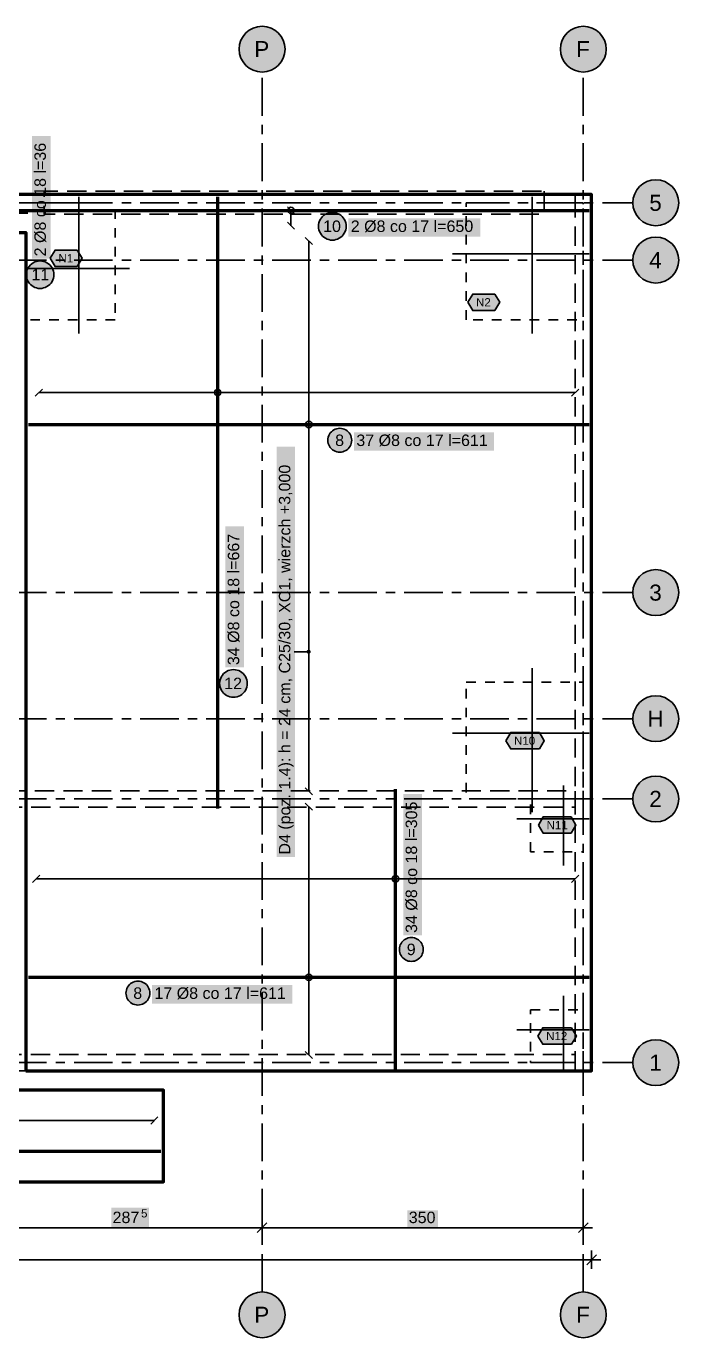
# Model space of a CAD drawing. Header units: metres. Extents: x -3.5 to 19.4, y -3 to 11.3.
# Drawn here: x 12.31 to 19.41, y -3 to 11.3 of the extents above; entities that cross this region are included whole.
import ezdxf

# ---------------------------------------------------------------- set-up
doc = ezdxf.new("R2010")
doc.units = ezdxf.units.M
for name, pattern in [('KRESKOWA', [5.25, 4.2, -1.05]), ('KRESKOWA_DROBNA', [3.15, 2.1, -1.05]), ('PUNKTOWA', [10.5, 8.4, -1.05, 0, -1.05])]:
    doc.linetypes.add(name, pattern=pattern)
for name, color, linetype, lineweight in [('A-MASKA', 7, 'Continuous', 18), ('A-OPISY', 2, 'Continuous', 25), ('K-KONSTR', 7, 'Continuous', 50), ('K-OSIE', 1, 'PUNKTOWA', 25), ('K-WYMIARY', 1, 'Continuous', 25), ('K-ZBROJENIE', 1, 'Continuous', 100), ('K-ZBROJENIE-OPIS', 2, 'Continuous', 25)]:
    doc.layers.add(name, color=color, linetype=linetype, lineweight=lineweight)
doc.styles.add('PL_ARIAL', font='arial.ttf')

msp = doc.modelspace()

# ---------------------------------------------------------------- hatches: boundary and pattern name
at = {"layer": 'A-MASKA', "true_color": 0xffffff}
for points in [[(12.571, 8.766), (12.571, 10.104), (12.369, 10.104), (12.369, 8.766)], [(15.816, 9.004), (17.254, 9.004), (17.254, 9.207), (15.816, 9.207)], [(15.877, 6.671), (17.403, 6.671), (17.403, 6.873), (15.877, 6.873)], [(15.235, 2.243), (15.235, 6.717), (15.033, 6.717), (15.033, 2.243)], [(14.678, 4.309), (14.678, 5.849), (14.476, 5.849), (14.476, 4.309)], [(16.616, 1.389), (16.616, 2.929), (16.414, 2.929), (16.414, 1.389)], [(13.677, 0.643), (15.203, 0.643), (15.203, 0.845), (13.677, 0.845)], [(13.231, -1.792), (13.644, -1.792), (13.644, -1.583), (13.231, -1.583)], [(16.458, -1.792), (16.792, -1.792), (16.792, -1.61), (16.458, -1.61)]]:
    msp.add_hatch(color=7, dxfattribs=at).paths.add_polyline_path(points)
at = {"layer": 'A-OPISY', "true_color": 0x000000}
msp.add_hatch(color=7, dxfattribs=at).paths.add_polyline_path([(15.405, 4.48), (15.404, 4.486), (15.402, 4.491), (15.398, 4.496), (15.394, 4.499), (15.388, 4.502), (15.383, 4.503), (15.377, 4.502), (15.371, 4.499), (15.367, 4.496), (15.363, 4.491), (15.361, 4.486), (15.36, 4.48), (15.361, 4.474), (15.363, 4.469), (15.367, 4.464), (15.371, 4.461), (15.377, 4.458), (15.383, 4.458), (15.388, 4.458), (15.394, 4.461), (15.398, 4.464), (15.402, 4.469), (15.404, 4.474)])
at = {"layer": 'K-OSIE', "true_color": 0xffffff}
for points in [[(15.125, 11.05), (15.123, 11.083), (15.116, 11.115), (15.106, 11.146), (15.092, 11.175), (15.073, 11.202), (15.052, 11.227), (15.027, 11.248), (15, 11.267), (14.971, 11.281), (14.94, 11.291), (14.908, 11.298), (14.875, 11.3), (14.842, 11.298), (14.81, 11.291), (14.779, 11.281), (14.75, 11.267), (14.723, 11.248), (14.698, 11.227), (14.677, 11.202), (14.658, 11.175), (14.644, 11.146), (14.634, 11.115), (14.627, 11.083), (14.625, 11.05), (14.627, 11.017), (14.634, 10.985), (14.644, 10.954), (14.658, 10.925), (14.677, 10.898), (14.698, 10.873), (14.723, 10.852), (14.75, 10.833), (14.779, 10.819), (14.81, 10.809), (14.842, 10.802), (14.875, 10.8), (14.908, 10.802), (14.94, 10.809), (14.971, 10.819), (15, 10.833), (15.027, 10.852), (15.052, 10.873), (15.073, 10.898), (15.092, 10.925), (15.106, 10.954), (15.116, 10.985), (15.123, 11.017)], [(18.625, 11.05), (18.623, 11.083), (18.616, 11.115), (18.606, 11.146), (18.592, 11.175), (18.573, 11.202), (18.552, 11.227), (18.527, 11.248), (18.5, 11.267), (18.471, 11.281), (18.44, 11.291), (18.408, 11.298), (18.375, 11.3), (18.342, 11.298), (18.31, 11.291), (18.279, 11.281), (18.25, 11.267), (18.223, 11.248), (18.198, 11.227), (18.177, 11.202), (18.158, 11.175), (18.144, 11.146), (18.134, 11.115), (18.127, 11.083), (18.125, 11.05), (18.127, 11.017), (18.134, 10.985), (18.144, 10.954), (18.158, 10.925), (18.177, 10.898), (18.198, 10.873), (18.223, 10.852), (18.25, 10.833), (18.279, 10.819), (18.31, 10.809), (18.342, 10.802), (18.375, 10.8), (18.408, 10.802), (18.44, 10.809), (18.471, 10.819), (18.5, 10.833), (18.527, 10.852), (18.552, 10.873), (18.573, 10.898), (18.592, 10.925), (18.606, 10.954), (18.616, 10.985), (18.623, 11.017)], [(19.415, 9.375), (19.413, 9.408), (19.406, 9.44), (19.396, 9.471), (19.382, 9.5), (19.363, 9.527), (19.342, 9.552), (19.317, 9.573), (19.29, 9.592), (19.261, 9.606), (19.23, 9.616), (19.198, 9.623), (19.165, 9.625), (19.132, 9.623), (19.1, 9.616), (19.069, 9.606), (19.04, 9.592), (19.013, 9.573), (18.988, 9.552), (18.967, 9.527), (18.948, 9.5), (18.934, 9.471), (18.924, 9.44), (18.917, 9.408), (18.915, 9.375), (18.917, 9.342), (18.924, 9.31), (18.934, 9.279), (18.948, 9.25), (18.967, 9.223), (18.988, 9.198), (19.013, 9.177), (19.04, 9.158), (19.069, 9.144), (19.1, 9.134), (19.132, 9.127), (19.165, 9.125), (19.198, 9.127), (19.23, 9.134), (19.261, 9.144), (19.29, 9.158), (19.317, 9.177), (19.342, 9.198), (19.363, 9.223), (19.382, 9.25), (19.396, 9.279), (19.406, 9.31), (19.413, 9.342)], [(19.415, 8.75), (19.413, 8.783), (19.406, 8.815), (19.396, 8.846), (19.382, 8.875), (19.363, 8.902), (19.342, 8.927), (19.317, 8.948), (19.29, 8.967), (19.261, 8.981), (19.23, 8.991), (19.198, 8.998), (19.165, 9), (19.132, 8.998), (19.1, 8.991), (19.069, 8.981), (19.04, 8.967), (19.013, 8.948), (18.988, 8.927), (18.967, 8.902), (18.948, 8.875), (18.934, 8.846), (18.924, 8.815), (18.917, 8.783), (18.915, 8.75), (18.917, 8.717), (18.924, 8.685), (18.934, 8.654), (18.948, 8.625), (18.967, 8.598), (18.988, 8.573), (19.013, 8.552), (19.04, 8.533), (19.069, 8.519), (19.1, 8.509), (19.132, 8.502), (19.165, 8.5), (19.198, 8.502), (19.23, 8.509), (19.261, 8.519), (19.29, 8.533), (19.317, 8.552), (19.342, 8.573), (19.363, 8.598), (19.382, 8.625), (19.396, 8.654), (19.406, 8.685), (19.413, 8.717)], [(19.415, 5.125), (19.413, 5.158), (19.406, 5.19), (19.396, 5.221), (19.382, 5.25), (19.363, 5.277), (19.342, 5.302), (19.317, 5.323), (19.29, 5.342), (19.261, 5.356), (19.23, 5.366), (19.198, 5.373), (19.165, 5.375), (19.132, 5.373), (19.1, 5.366), (19.069, 5.356), (19.04, 5.342), (19.013, 5.323), (18.988, 5.302), (18.967, 5.277), (18.948, 5.25), (18.934, 5.221), (18.924, 5.19), (18.917, 5.158), (18.915, 5.125), (18.917, 5.092), (18.924, 5.06), (18.934, 5.029), (18.948, 5), (18.967, 4.973), (18.988, 4.948), (19.013, 4.927), (19.04, 4.908), (19.069, 4.894), (19.1, 4.884), (19.132, 4.877), (19.165, 4.875), (19.198, 4.877), (19.23, 4.884), (19.261, 4.894), (19.29, 4.908), (19.317, 4.927), (19.342, 4.948), (19.363, 4.973), (19.382, 5), (19.396, 5.029), (19.406, 5.06), (19.413, 5.092)], [(19.415, 3.75), (19.413, 3.783), (19.406, 3.815), (19.396, 3.846), (19.382, 3.875), (19.363, 3.902), (19.342, 3.927), (19.317, 3.948), (19.29, 3.967), (19.261, 3.981), (19.23, 3.991), (19.198, 3.998), (19.165, 4), (19.132, 3.998), (19.1, 3.991), (19.069, 3.981), (19.04, 3.967), (19.013, 3.948), (18.988, 3.927), (18.967, 3.902), (18.948, 3.875), (18.934, 3.846), (18.924, 3.815), (18.917, 3.783), (18.915, 3.75), (18.917, 3.717), (18.924, 3.685), (18.934, 3.654), (18.948, 3.625), (18.967, 3.598), (18.988, 3.573), (19.013, 3.552), (19.04, 3.533), (19.069, 3.519), (19.1, 3.509), (19.132, 3.502), (19.165, 3.5), (19.198, 3.502), (19.23, 3.509), (19.261, 3.519), (19.29, 3.533), (19.317, 3.552), (19.342, 3.573), (19.363, 3.598), (19.382, 3.625), (19.396, 3.654), (19.406, 3.685), (19.413, 3.717)], [(19.415, 2.875), (19.413, 2.908), (19.406, 2.94), (19.396, 2.971), (19.382, 3), (19.363, 3.027), (19.342, 3.052), (19.317, 3.073), (19.29, 3.092), (19.261, 3.106), (19.23, 3.116), (19.198, 3.123), (19.165, 3.125), (19.132, 3.123), (19.1, 3.116), (19.069, 3.106), (19.04, 3.092), (19.013, 3.073), (18.988, 3.052), (18.967, 3.027), (18.948, 3), (18.934, 2.971), (18.924, 2.94), (18.917, 2.908), (18.915, 2.875), (18.917, 2.842), (18.924, 2.81), (18.934, 2.779), (18.948, 2.75), (18.967, 2.723), (18.988, 2.698), (19.013, 2.677), (19.04, 2.658), (19.069, 2.644), (19.1, 2.634), (19.132, 2.627), (19.165, 2.625), (19.198, 2.627), (19.23, 2.634), (19.261, 2.644), (19.29, 2.658), (19.317, 2.677), (19.342, 2.698), (19.363, 2.723), (19.382, 2.75), (19.396, 2.779), (19.406, 2.81), (19.413, 2.842)], [(19.415, 0), (19.413, 0.033), (19.406, 0.065), (19.396, 0.096), (19.382, 0.125), (19.363, 0.152), (19.342, 0.177), (19.317, 0.198), (19.29, 0.217), (19.261, 0.231), (19.23, 0.241), (19.198, 0.248), (19.165, 0.25), (19.132, 0.248), (19.1, 0.241), (19.069, 0.231), (19.04, 0.217), (19.013, 0.198), (18.988, 0.177), (18.967, 0.152), (18.948, 0.125), (18.934, 0.096), (18.924, 0.065), (18.917, 0.033), (18.915, 0), (18.917, -0.033), (18.924, -0.065), (18.934, -0.096), (18.948, -0.125), (18.967, -0.152), (18.988, -0.177), (19.013, -0.198), (19.04, -0.217), (19.069, -0.231), (19.1, -0.241), (19.132, -0.248), (19.165, -0.25), (19.198, -0.248), (19.23, -0.241), (19.261, -0.231), (19.29, -0.217), (19.317, -0.198), (19.342, -0.177), (19.363, -0.152), (19.382, -0.125), (19.396, -0.096), (19.406, -0.065), (19.413, -0.033)], [(15.125, -2.75), (15.123, -2.717), (15.116, -2.685), (15.106, -2.654), (15.092, -2.625), (15.073, -2.598), (15.052, -2.573), (15.027, -2.552), (15, -2.533), (14.971, -2.519), (14.94, -2.509), (14.908, -2.502), (14.875, -2.5), (14.842, -2.502), (14.81, -2.509), (14.779, -2.519), (14.75, -2.533), (14.723, -2.552), (14.698, -2.573), (14.677, -2.598), (14.658, -2.625), (14.644, -2.654), (14.634, -2.685), (14.627, -2.717), (14.625, -2.75), (14.627, -2.783), (14.634, -2.815), (14.644, -2.846), (14.658, -2.875), (14.677, -2.902), (14.698, -2.927), (14.723, -2.948), (14.75, -2.967), (14.779, -2.981), (14.81, -2.991), (14.842, -2.998), (14.875, -3), (14.908, -2.998), (14.94, -2.991), (14.971, -2.981), (15, -2.967), (15.027, -2.948), (15.052, -2.927), (15.073, -2.902), (15.092, -2.875), (15.106, -2.846), (15.116, -2.815), (15.123, -2.783)], [(18.625, -2.75), (18.623, -2.717), (18.616, -2.685), (18.606, -2.654), (18.592, -2.625), (18.573, -2.598), (18.552, -2.573), (18.527, -2.552), (18.5, -2.533), (18.471, -2.519), (18.44, -2.509), (18.408, -2.502), (18.375, -2.5), (18.342, -2.502), (18.31, -2.509), (18.279, -2.519), (18.25, -2.533), (18.223, -2.552), (18.198, -2.573), (18.177, -2.598), (18.158, -2.625), (18.144, -2.654), (18.134, -2.685), (18.127, -2.717), (18.125, -2.75), (18.127, -2.783), (18.134, -2.815), (18.144, -2.846), (18.158, -2.875), (18.177, -2.902), (18.198, -2.927), (18.223, -2.948), (18.25, -2.967), (18.279, -2.981), (18.31, -2.991), (18.342, -2.998), (18.375, -3), (18.408, -2.998), (18.44, -2.991), (18.471, -2.981), (18.5, -2.967), (18.527, -2.948), (18.552, -2.927), (18.573, -2.902), (18.592, -2.875), (18.606, -2.846), (18.616, -2.815), (18.623, -2.783)]]:
    msp.add_hatch(color=7, dxfattribs=at).paths.add_polyline_path(points)
at = {"layer": 'K-ZBROJENIE-OPIS', "true_color": 0xffffff}
for points in [[(15.792, 9.119), (15.79, 9.139), (15.786, 9.158), (15.78, 9.177), (15.771, 9.195), (15.76, 9.211), (15.747, 9.226), (15.733, 9.239), (15.716, 9.25), (15.698, 9.259), (15.68, 9.265), (15.66, 9.269), (15.641, 9.27), (15.621, 9.269), (15.601, 9.265), (15.583, 9.259), (15.565, 9.25), (15.549, 9.239), (15.534, 9.226), (15.521, 9.211), (15.51, 9.195), (15.501, 9.177), (15.495, 9.158), (15.491, 9.139), (15.49, 9.119), (15.491, 9.099), (15.495, 9.08), (15.501, 9.061), (15.51, 9.044), (15.521, 9.027), (15.534, 9.012), (15.549, 8.999), (15.565, 8.988), (15.583, 8.98), (15.601, 8.973), (15.621, 8.969), (15.641, 8.968), (15.66, 8.969), (15.68, 8.973), (15.698, 8.98), (15.716, 8.988), (15.733, 8.999), (15.747, 9.012), (15.76, 9.027), (15.771, 9.044), (15.78, 9.061), (15.786, 9.08), (15.79, 9.099)], [(12.606, 8.591), (12.605, 8.611), (12.601, 8.63), (12.595, 8.648), (12.586, 8.666), (12.575, 8.682), (12.562, 8.697), (12.547, 8.71), (12.531, 8.721), (12.513, 8.73), (12.495, 8.736), (12.476, 8.74), (12.456, 8.741), (12.436, 8.74), (12.417, 8.736), (12.399, 8.73), (12.381, 8.721), (12.365, 8.71), (12.35, 8.697), (12.337, 8.682), (12.326, 8.666), (12.317, 8.648), (12.311, 8.63), (12.307, 8.611), (12.306, 8.591), (12.307, 8.571), (12.311, 8.552), (12.317, 8.534), (12.326, 8.516), (12.337, 8.5), (12.35, 8.485), (12.365, 8.472), (12.381, 8.461), (12.399, 8.452), (12.417, 8.446), (12.436, 8.442), (12.456, 8.441), (12.476, 8.442), (12.495, 8.446), (12.513, 8.452), (12.531, 8.461), (12.547, 8.472), (12.562, 8.485), (12.575, 8.5), (12.586, 8.516), (12.595, 8.534), (12.601, 8.552), (12.605, 8.571)], [(12.566, 8.77), (12.62, 8.86), (12.86, 8.86), (12.914, 8.77), (12.86, 8.68), (12.62, 8.68)], [(17.116, 8.29), (17.17, 8.38), (17.41, 8.38), (17.464, 8.29), (17.41, 8.2), (17.17, 8.2)], [(15.852, 6.786), (15.85, 6.803), (15.847, 6.819), (15.842, 6.836), (15.834, 6.851), (15.825, 6.865), (15.814, 6.878), (15.801, 6.889), (15.787, 6.898), (15.771, 6.906), (15.755, 6.911), (15.739, 6.915), (15.722, 6.916), (15.705, 6.915), (15.688, 6.911), (15.672, 6.906), (15.657, 6.898), (15.642, 6.889), (15.63, 6.878), (15.618, 6.865), (15.609, 6.851), (15.601, 6.836), (15.596, 6.819), (15.593, 6.803), (15.592, 6.786), (15.593, 6.769), (15.596, 6.752), (15.601, 6.736), (15.609, 6.721), (15.618, 6.707), (15.63, 6.694), (15.642, 6.683), (15.657, 6.673), (15.672, 6.666), (15.688, 6.66), (15.705, 6.657), (15.722, 6.656), (15.739, 6.657), (15.755, 6.66), (15.771, 6.666), (15.787, 6.673), (15.801, 6.683), (15.814, 6.694), (15.825, 6.707), (15.834, 6.721), (15.842, 6.736), (15.847, 6.752), (15.85, 6.769)], [(14.714, 4.134), (14.713, 4.154), (14.709, 4.174), (14.703, 4.192), (14.694, 4.21), (14.683, 4.226), (14.67, 4.241), (14.655, 4.254), (14.639, 4.265), (14.621, 4.274), (14.602, 4.28), (14.583, 4.284), (14.563, 4.285), (14.543, 4.284), (14.524, 4.28), (14.505, 4.274), (14.488, 4.265), (14.471, 4.254), (14.456, 4.241), (14.443, 4.226), (14.432, 4.21), (14.424, 4.192), (14.417, 4.174), (14.413, 4.154), (14.412, 4.134), (14.413, 4.115), (14.417, 4.095), (14.424, 4.077), (14.432, 4.059), (14.443, 4.042), (14.456, 4.028), (14.471, 4.015), (14.488, 4.004), (14.505, 3.995), (14.524, 3.989), (14.543, 3.985), (14.563, 3.983), (14.583, 3.985), (14.602, 3.989), (14.621, 3.995), (14.639, 4.004), (14.655, 4.015), (14.67, 4.028), (14.683, 4.042), (14.694, 4.059), (14.703, 4.077), (14.709, 4.095), (14.713, 4.115)], [(17.53, 3.51), (17.584, 3.6), (17.896, 3.6), (17.95, 3.51), (17.896, 3.42), (17.584, 3.42)], [(17.885, 2.59), (17.939, 2.68), (18.241, 2.68), (18.295, 2.59), (18.241, 2.5), (17.939, 2.5)], [(16.631, 1.234), (16.63, 1.251), (16.627, 1.268), (16.621, 1.284), (16.614, 1.299), (16.604, 1.313), (16.593, 1.326), (16.58, 1.337), (16.566, 1.347), (16.551, 1.354), (16.535, 1.36), (16.518, 1.363), (16.501, 1.364), (16.484, 1.363), (16.468, 1.36), (16.451, 1.354), (16.436, 1.347), (16.422, 1.337), (16.409, 1.326), (16.398, 1.313), (16.389, 1.299), (16.381, 1.284), (16.376, 1.268), (16.372, 1.251), (16.371, 1.234), (16.372, 1.217), (16.376, 1.2), (16.381, 1.184), (16.389, 1.169), (16.398, 1.155), (16.409, 1.142), (16.422, 1.131), (16.436, 1.121), (16.451, 1.114), (16.468, 1.108), (16.484, 1.105), (16.501, 1.104), (16.518, 1.105), (16.535, 1.108), (16.551, 1.114), (16.566, 1.121), (16.58, 1.131), (16.593, 1.142), (16.604, 1.155), (16.614, 1.169), (16.621, 1.184), (16.627, 1.2), (16.63, 1.217)], [(13.652, 0.758), (13.651, 0.775), (13.648, 0.791), (13.642, 0.807), (13.635, 0.823), (13.625, 0.837), (13.614, 0.85), (13.601, 0.861), (13.587, 0.87), (13.572, 0.878), (13.556, 0.883), (13.539, 0.887), (13.522, 0.888), (13.505, 0.887), (13.488, 0.883), (13.472, 0.878), (13.457, 0.87), (13.443, 0.861), (13.43, 0.85), (13.419, 0.837), (13.409, 0.823), (13.402, 0.807), (13.396, 0.791), (13.393, 0.775), (13.392, 0.758), (13.393, 0.741), (13.396, 0.724), (13.402, 0.708), (13.409, 0.693), (13.419, 0.679), (13.43, 0.666), (13.443, 0.655), (13.457, 0.645), (13.472, 0.638), (13.488, 0.632), (13.505, 0.629), (13.522, 0.628), (13.539, 0.629), (13.556, 0.632), (13.572, 0.638), (13.587, 0.645), (13.601, 0.655), (13.614, 0.666), (13.625, 0.679), (13.635, 0.693), (13.642, 0.708), (13.648, 0.724), (13.651, 0.741)], [(17.88, 0.29), (17.934, 0.38), (18.246, 0.38), (18.3, 0.29), (18.246, 0.2), (17.934, 0.2)]]:
    msp.add_hatch(color=7, dxfattribs=at).paths.add_polyline_path(points)

# ---------------------------------------------------------------- linework, layer by layer
at = {"layer": 'A-OPISY', "lineweight": 35, "ltscale": 0.05}
msp.add_lwpolyline([(15.383, 4.48), (15.223, 4.48)], dxfattribs=at)
at = {"layer": 'K-KONSTR', "lineweight": 70, "ltscale": 0.05}
for points in [[(12.3, -0.09), (18.465, -0.09), (18.465, 9.465), (11.91, 9.465), (11.91, 9.05), (12.3, 9.05)], [(-1.8, -1.3), (13.8, -1.3), (13.8, -0.3), (-0.3, -0.3), (-0.3, 5.125), (-1.8, 5.125)]]:
    msp.add_lwpolyline(points, close=True, dxfattribs=at)
at = {"layer": 'K-KONSTR', "linetype": 'KRESKOWA', "lineweight": 35, "ltscale": 0.05, "flags": 128}
for points in [[(11.91, 9.465), (18.285, 9.465), (18.285, 9.285), (11.91, 9.285)], [(17.95, 9.5), (17.95, 9.25), (12.5, 9.25), (12.5, 9.5)], [(18.285, 9.465), (18.465, 9.465), (18.465, -0.09), (18.285, -0.09)], [(12.09, 2.965), (18.285, 2.965), (18.285, 2.785), (12.09, 2.785)], [(18.285, -0.09), (12, -0.09), (12, 0.09), (18.285, 0.09)]]:
    msp.add_lwpolyline(points, close=True, dxfattribs=at)
at = {"layer": 'K-OSIE', "linetype": 'PUNKTOWA', "lineweight": 35, "ltscale": 0.049096, "flags": 128}
for points in [[(14.875, -2.5), (14.875, 10.8)], [(18.375, -2.5), (18.375, 10.8)]]:
    msp.add_lwpolyline(points, dxfattribs=at)
at = {"layer": 'K-OSIE', "linetype": 'PUNKTOWA', "lineweight": 35, "ltscale": 0.049932, "flags": 128}
for points in [[(-3, 9.375), (18.915, 9.375)], [(-3, 8.75), (18.915, 8.75)], [(-3, 5.125), (18.915, 5.125)], [(-3, 3.75), (18.915, 3.75)], [(-3, 2.875), (18.915, 2.875)], [(-3, 0), (18.915, 0)]]:
    msp.add_lwpolyline(points, dxfattribs=at)
at = {"layer": 'K-OSIE', "linetype": 'Continuous', "lineweight": 35, "ltscale": 0.05}
for centre in [(14.875, 11.05), (18.375, 11.05), (19.165, 9.375), (19.165, 8.75), (19.165, 5.125), (19.165, 3.75), (19.165, 2.875), (19.165, 0), (14.875, -2.75), (18.375, -2.75)]:
    msp.add_circle(centre, 0.25, dxfattribs=at)
at = {"layer": 'K-WYMIARY', "lineweight": 35, "ltscale": 0.05}
for points in [[(14.875, -1.7), (14.875, -1.9)], [(18.375, -1.7), (18.375, -1.9)], [(-1.1, -1.8), (18.475, -1.8)], [(14.822, -1.853), (14.928, -1.747)], [(18.322, -1.853), (18.428, -1.747)], [(18.412, -2.203), (18.518, -2.097)], [(18.465, -2.05), (18.465, -2.25)], [(-1.9, -2.15), (18.565, -2.15)]]:
    msp.add_lwpolyline(points, dxfattribs=at)
at = {"layer": 'K-ZBROJENIE', "lineweight": 35, "ltscale": 0.05}
for points in [[(12.877, 7.95), (12.877, 9.44)], [(17.817, 7.95), (17.817, 9.44)], [(11.94, 9.295), (13.43, 9.295)], [(16.95, 8.817), (18.44, 8.817)], [(12.33, 8.658), (13.43, 8.658)], [(17.817, 2.73), (17.817, 4.3)], [(16.95, 3.592), (18.44, 3.592)], [(18.159, 2.15), (18.159, 3.02)], [(17.65, 2.659), (18.44, 2.659)], [(18.159, -0.07), (18.159, 0.73)], [(17.65, 0.359), (18.44, 0.359)]]:
    msp.add_lwpolyline(points, dxfattribs=at)
at = {"layer": 'K-ZBROJENIE', "lineweight": 70, "ltscale": 0.05}
for points in [[(14.391, 2.77), (14.391, 9.44)], [(11.94, 9.292), (18.44, 9.292)], [(12.33, 6.958), (18.44, 6.958)], [(16.329, -0.07), (16.329, 2.98)], [(12.33, 0.93), (18.44, 0.93)], [(-1.77, -0.967), (13.77, -0.967)]]:
    msp.add_lwpolyline(points, dxfattribs=at)
at = {"layer": 'K-ZBROJENIE-OPIS', "linetype": 'KRESKOWA_DROBNA', "lineweight": 35, "ltscale": 0.05, "flags": 128}
for points in [[(13.275, 8.1), (12.3, 8.1), (12.3, 9.05), (12, 9.05), (12, 9.375), (13.275, 9.375)], [(17.1, 8.1), (17.1, 9.375), (18.375, 9.375), (18.375, 8.75), (18.375, 8.1)], [(17.1, 4.15), (18.375, 4.15), (18.375, 2.875), (17.1, 2.875)], [(17.8, 2.3), (17.8, 2.875), (18.375, 2.875), (18.375, 2.3)], [(17.8, 0.575), (18.375, 0.575), (18.375, 0), (17.8, 0)]]:
    msp.add_lwpolyline(points, close=True, dxfattribs=at)
at = {"layer": 'K-ZBROJENIE-OPIS', "lineweight": 35, "ltscale": 0.05}
for points in [[(15.229, 9.253), (15.151, 9.331)], [(12.089, 9.26), (12.324, 9.26)], [(15.229, 9.086), (15.151, 9.164)], [(15.19, 9.125), (15.19, 9.292)], [(15.424, 8.919), (15.346, 8.997)], [(15.385, 2.958), (15.385, 8.958)], [(12.404, 7.267), (12.482, 7.344)], [(12.443, 7.306), (18.286, 7.306)], [(18.248, 7.267), (18.325, 7.344)], [(15.424, 2.919), (15.346, 2.997)], [(15.424, 2.752), (15.346, 2.829)], [(15.385, 0.085), (15.385, 2.79)], [(12.375, 1.965), (12.453, 2.043)], [(12.414, 2.004), (18.286, 2.004)], [(18.247, 1.965), (18.325, 2.043)], [(15.424, 0.046), (15.346, 0.123)], [(-0.277, -0.631), (13.7, -0.631)], [(13.661, -0.67), (13.739, -0.592)]]:
    msp.add_lwpolyline(points, dxfattribs=at)
for points in [[(15.792, 9.119), (15.79, 9.139), (15.786, 9.158), (15.78, 9.177), (15.771, 9.195), (15.76, 9.211), (15.747, 9.226), (15.733, 9.239), (15.716, 9.25), (15.698, 9.259), (15.68, 9.265), (15.66, 9.269), (15.641, 9.27), (15.621, 9.269), (15.601, 9.265), (15.583, 9.259), (15.565, 9.25), (15.549, 9.239), (15.534, 9.226), (15.521, 9.211), (15.51, 9.195), (15.501, 9.177), (15.495, 9.158), (15.491, 9.139), (15.49, 9.119), (15.491, 9.099), (15.495, 9.08), (15.501, 9.061), (15.51, 9.044), (15.521, 9.027), (15.534, 9.012), (15.549, 8.999), (15.565, 8.988), (15.583, 8.98), (15.601, 8.973), (15.621, 8.969), (15.641, 8.968), (15.66, 8.969), (15.68, 8.973), (15.698, 8.98), (15.716, 8.988), (15.733, 8.999), (15.747, 9.012), (15.76, 9.027), (15.771, 9.044), (15.78, 9.061), (15.786, 9.08), (15.79, 9.099)], [(12.606, 8.591), (12.605, 8.611), (12.601, 8.63), (12.595, 8.648), (12.586, 8.666), (12.575, 8.682), (12.562, 8.697), (12.547, 8.71), (12.531, 8.721), (12.513, 8.73), (12.495, 8.736), (12.476, 8.74), (12.456, 8.741), (12.436, 8.74), (12.417, 8.736), (12.399, 8.73), (12.381, 8.721), (12.365, 8.71), (12.35, 8.697), (12.337, 8.682), (12.326, 8.666), (12.317, 8.648), (12.311, 8.63), (12.307, 8.611), (12.306, 8.591), (12.307, 8.571), (12.311, 8.552), (12.317, 8.534), (12.326, 8.516), (12.337, 8.5), (12.35, 8.485), (12.365, 8.472), (12.381, 8.461), (12.399, 8.452), (12.417, 8.446), (12.436, 8.442), (12.456, 8.441), (12.476, 8.442), (12.495, 8.446), (12.513, 8.452), (12.531, 8.461), (12.547, 8.472), (12.562, 8.485), (12.575, 8.5), (12.586, 8.516), (12.595, 8.534), (12.601, 8.552), (12.605, 8.571)], [(12.566, 8.77), (12.62, 8.86), (12.86, 8.86), (12.914, 8.77), (12.86, 8.68), (12.62, 8.68)], [(17.116, 8.29), (17.17, 8.38), (17.41, 8.38), (17.464, 8.29), (17.41, 8.2), (17.17, 8.2)], [(15.852, 6.786), (15.85, 6.803), (15.847, 6.819), (15.842, 6.836), (15.834, 6.851), (15.825, 6.865), (15.814, 6.878), (15.801, 6.889), (15.787, 6.898), (15.771, 6.906), (15.755, 6.911), (15.739, 6.915), (15.722, 6.916), (15.705, 6.915), (15.688, 6.911), (15.672, 6.906), (15.657, 6.898), (15.642, 6.889), (15.63, 6.878), (15.618, 6.865), (15.609, 6.851), (15.601, 6.836), (15.596, 6.819), (15.593, 6.803), (15.592, 6.786), (15.593, 6.769), (15.596, 6.752), (15.601, 6.736), (15.609, 6.721), (15.618, 6.707), (15.63, 6.694), (15.642, 6.683), (15.657, 6.673), (15.672, 6.666), (15.688, 6.66), (15.705, 6.657), (15.722, 6.656), (15.739, 6.657), (15.755, 6.66), (15.771, 6.666), (15.787, 6.673), (15.801, 6.683), (15.814, 6.694), (15.825, 6.707), (15.834, 6.721), (15.842, 6.736), (15.847, 6.752), (15.85, 6.769)], [(14.714, 4.134), (14.713, 4.154), (14.709, 4.174), (14.703, 4.192), (14.694, 4.21), (14.683, 4.226), (14.67, 4.241), (14.655, 4.254), (14.639, 4.265), (14.621, 4.274), (14.602, 4.28), (14.583, 4.284), (14.563, 4.285), (14.543, 4.284), (14.524, 4.28), (14.505, 4.274), (14.488, 4.265), (14.471, 4.254), (14.456, 4.241), (14.443, 4.226), (14.432, 4.21), (14.424, 4.192), (14.417, 4.174), (14.413, 4.154), (14.412, 4.134), (14.413, 4.115), (14.417, 4.095), (14.424, 4.077), (14.432, 4.059), (14.443, 4.042), (14.456, 4.028), (14.471, 4.015), (14.488, 4.004), (14.505, 3.995), (14.524, 3.989), (14.543, 3.985), (14.563, 3.983), (14.583, 3.985), (14.602, 3.989), (14.621, 3.995), (14.639, 4.004), (14.655, 4.015), (14.67, 4.028), (14.683, 4.042), (14.694, 4.059), (14.703, 4.077), (14.709, 4.095), (14.713, 4.115)], [(17.53, 3.51), (17.584, 3.6), (17.896, 3.6), (17.95, 3.51), (17.896, 3.42), (17.584, 3.42)], [(17.885, 2.59), (17.939, 2.68), (18.241, 2.68), (18.295, 2.59), (18.241, 2.5), (17.939, 2.5)], [(16.631, 1.234), (16.63, 1.251), (16.627, 1.268), (16.621, 1.284), (16.614, 1.299), (16.604, 1.313), (16.593, 1.326), (16.58, 1.337), (16.566, 1.347), (16.551, 1.354), (16.535, 1.36), (16.518, 1.363), (16.501, 1.364), (16.484, 1.363), (16.468, 1.36), (16.451, 1.354), (16.436, 1.347), (16.422, 1.337), (16.409, 1.326), (16.398, 1.313), (16.389, 1.299), (16.381, 1.284), (16.376, 1.268), (16.372, 1.251), (16.371, 1.234), (16.372, 1.217), (16.376, 1.2), (16.381, 1.184), (16.389, 1.169), (16.398, 1.155), (16.409, 1.142), (16.422, 1.131), (16.436, 1.121), (16.451, 1.114), (16.468, 1.108), (16.484, 1.105), (16.501, 1.104), (16.518, 1.105), (16.535, 1.108), (16.551, 1.114), (16.566, 1.121), (16.58, 1.131), (16.593, 1.142), (16.604, 1.155), (16.614, 1.169), (16.621, 1.184), (16.627, 1.2), (16.63, 1.217)], [(13.652, 0.758), (13.651, 0.775), (13.648, 0.791), (13.642, 0.807), (13.635, 0.823), (13.625, 0.837), (13.614, 0.85), (13.601, 0.861), (13.587, 0.87), (13.572, 0.878), (13.556, 0.883), (13.539, 0.887), (13.522, 0.888), (13.505, 0.887), (13.488, 0.883), (13.472, 0.878), (13.457, 0.87), (13.443, 0.861), (13.43, 0.85), (13.419, 0.837), (13.409, 0.823), (13.402, 0.807), (13.396, 0.791), (13.393, 0.775), (13.392, 0.758), (13.393, 0.741), (13.396, 0.724), (13.402, 0.708), (13.409, 0.693), (13.419, 0.679), (13.43, 0.666), (13.443, 0.655), (13.457, 0.645), (13.472, 0.638), (13.488, 0.632), (13.505, 0.629), (13.522, 0.628), (13.539, 0.629), (13.556, 0.632), (13.572, 0.638), (13.587, 0.645), (13.601, 0.655), (13.614, 0.666), (13.625, 0.679), (13.635, 0.693), (13.642, 0.708), (13.648, 0.724), (13.651, 0.741)], [(17.88, 0.29), (17.934, 0.38), (18.246, 0.38), (18.3, 0.29), (18.246, 0.2), (17.934, 0.2)]]:
    msp.add_lwpolyline(points, close=True, dxfattribs=at)
for centre in [(15.19, 9.292), (14.391, 7.306), (15.385, 6.958), (16.329, 2.004), (15.385, 0.93)]:
    msp.add_circle(centre, 0.035, dxfattribs=at)

# ---------------------------------------------------------------- texts
at = {"layer": 'A-OPISY', "style": 'PL_ARIAL'}
msp.add_text('D4 (poz. 1.4): h = 24 cm, C25/30, XC1, wierzch +3,000', height=0.125, rotation=90, dxfattribs=at).set_placement((15.183, 2.268))
at = {"layer": 'K-OSIE', "style": 'PL_ARIAL'}
for s, p in [('P', (14.79, 10.963)), ('F', (18.297, 10.963)), ('5', (19.094, 9.287)), ('4', (19.094, 8.662)), ('3', (19.094, 5.037)), ('H', (19.073, 3.663)), ('2', (19.094, 2.788)), ('1', (19.094, -0.088)), ('P', (14.79, -2.837)), ('F', (18.297, -2.837))]:
    msp.add_text(s, height=0.175, dxfattribs=at).set_placement(p)
at = {"layer": 'K-WYMIARY', "style": 'PL_ARIAL'}
for s, height, p in [('287', 0.125, (13.246, -1.75)), ('5', 0.09, (13.556, -1.688)), ('350', 0.125, (16.473, -1.75))]:
    msp.add_text(s, height=height, dxfattribs=at).set_placement(p)
at = {"layer": 'K-ZBROJENIE-OPIS', "style": 'PL_ARIAL'}
for s, p in [('2 Ø8 co 18 l=36', (12.519, 8.791)), ('34 Ø8 co 18 l=667', (14.626, 4.334)), ('34 Ø8 co 18 l=305', (16.564, 1.414))]:
    msp.add_text(s, height=0.125, rotation=90, dxfattribs=at).set_placement(p)
for s, height, p in [('10', 0.125, (15.54, 9.057)), ('2 Ø8 co 17 l=650', 0.125, (15.841, 9.057)), ('N1', 0.09, (12.656, 8.725)), ('11', 0.125, (12.362, 8.529)), ('N2', 0.09, (17.206, 8.245)), ('8', 0.125, (15.671, 6.723)), ('37 Ø8 co 17 l=611', 0.125, (15.902, 6.723)), ('12', 0.125, (14.462, 4.072)), ('N10', 0.09, (17.62, 3.465)), ('N11', 0.09, (17.975, 2.545)), ('9', 0.125, (16.451, 1.172)), ('8', 0.125, (13.471, 0.695)), ('17 Ø8 co 17 l=611', 0.125, (13.702, 0.695)), ('N12', 0.09, (17.97, 0.245))]:
    msp.add_text(s, height=height, dxfattribs=at).set_placement(p)

doc.saveas('drawing.dxf')
